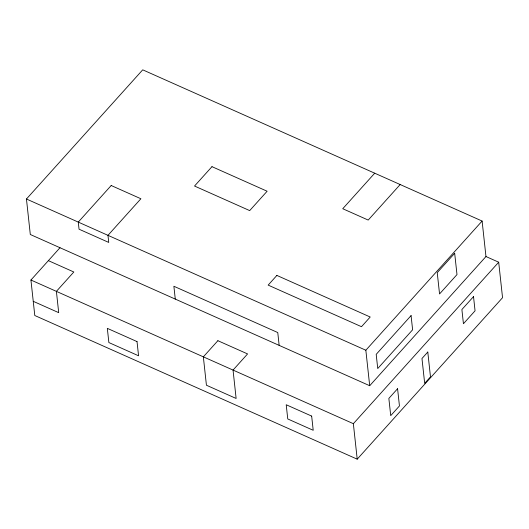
<?xml version="1.0" encoding="UTF-8"?>
<svg xmlns="http://www.w3.org/2000/svg" width="529" height="529" viewBox="0 0 529 529"><rect width="100%" height="100%" fill="white"/><g stroke="black" fill="none" stroke-linecap="round" stroke-linejoin="round"><path stroke-width="0.79" d="M26.45 199.01L142.718 69.828L482.111 221.049L485.966 256.539L369.698 385.72L30.305 234.499L26.45 199.01L365.843 350.231L369.698 385.72M485.966 256.539L498.695 262.205L502.55 297.695L357.214 459.172L34.788 315.509L30.933 280.026L60.002 247.731M374.724 173.201L342.746 208.724L368.204 220.071L400.175 184.542M365.843 350.231L482.111 221.049M357.214 459.172L353.359 423.683L498.695 262.205M48.377 260.645L73.829 271.992L56.391 291.367L58.706 312.659L33.248 301.318M30.933 280.026L353.359 423.683M279.16 345.377L277.765 332.549L173.882 286.262L175.278 299.09M111.196 185.52L78.272 222.101L79.046 229.196L108.743 242.434L107.969 235.332L140.893 198.752L111.196 185.52M211.977 166.661L194.533 186.036L249.688 210.608L267.125 191.233L211.977 166.661M217.882 340.696L203.348 356.844L206.429 385.231L236.126 398.463L233.044 370.075L247.579 353.927L217.882 340.696M276.872 275.424L268.157 285.111L361.486 326.697L370.207 317.01L276.872 275.424M454.675 253.279L437.238 272.66L439.546 293.952L456.99 274.571L454.675 253.279M411.073 315.595L376.198 354.351L377.739 368.541L412.62 329.785L411.073 315.595M473.521 296.624L461.89 309.538L463.437 323.735L475.062 310.814L473.521 296.624M427.789 352.043L421.97 358.503L424.675 383.34L430.487 376.879L427.789 352.043M397.577 388.722L388.855 398.416L390.726 415.635L399.448 405.948L397.577 388.722M311.667 416.092L286.209 404.751L287.756 418.948L313.208 430.289L311.667 416.092M137.024 341.589L107.327 328.357L108.868 342.554L138.565 355.786L137.024 341.589"/></g></svg>
